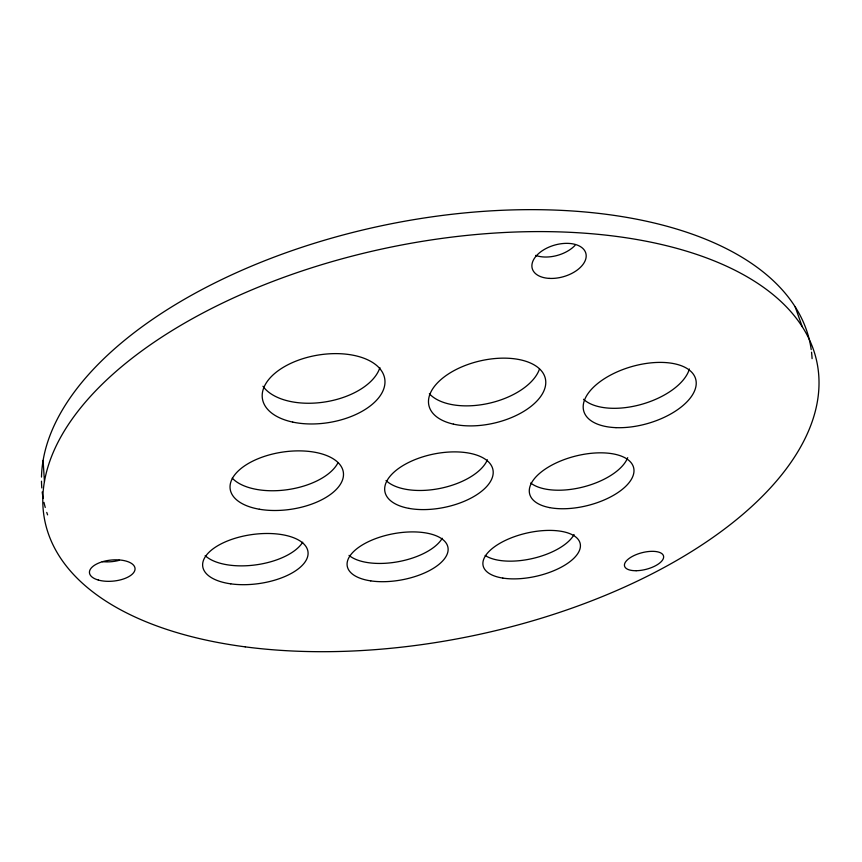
<?xml version="1.0" encoding="UTF-8"?>
<svg xmlns="http://www.w3.org/2000/svg" width="862" height="862" viewBox="0 0 862 862"><rect width="100%" height="100%" fill="white"/><g stroke="black" fill="none" stroke-linecap="round" stroke-linejoin="round"><path stroke-width="1.29" d="M795.163 306.797L802.22 326.698M43.1 460.427L44.447 481.502M487.407 459.791A54.748 27.584 -11.6 0 1 440.385 488.345A54.748 27.584 -11.6 0 1 386.036 480.511M302.713 542.198A52.776 25.117 -8 0 1 256.014 564.847A52.776 25.117 -8 0 1 205.167 555.613M811.541 352.202A391.251 201.299 -11.6 0 1 812.09 358.646M47.593 514.862A391.251 201.299 -11.6 0 1 46.753 512.416M45.244 507.449A391.251 201.299 -11.6 0 1 43.973 502.384M43.186 498.516A391.251 201.299 -11.6 0 1 42.195 491.954M41.807 487.946A391.251 201.299 -11.6 0 1 41.484 481.19M41.495 477.085A391.251 201.299 -11.6 0 1 414.988 219.454A391.251 201.299 -11.6 0 1 811.207 349.627M442.228 538.276A50.901 23.813 -10.6 0 1 398.179 561.712A50.901 23.813 -10.6 0 1 349.035 555.376M574.049 534.559A49.468 22.455 -12.9 0 1 533.061 558.393A49.468 22.455 -12.9 0 1 485.177 555.462M627.698 457.657A53.25 25.828 -14.3 0 1 583.865 486.804A53.25 25.828 -14.3 0 1 530.701 483.011M689.395 368.979A57.786 29.954 -16.2 0 1 641.996 404.224A57.786 29.954 -16.2 0 1 583.542 399.278M539.515 368.914A59.306 32.293 -13.1 0 1 489.002 403.287A59.306 32.293 -13.1 0 1 429.362 393.751M379.894 367.589A61.471 34.599 -9.2 0 1 325.243 401.918A61.471 34.599 -9.2 0 1 262.953 386.241M337.958 462.786A56.773 29.297 -8.4 0 1 287.714 489.638A56.773 29.297 -8.4 0 1 232.234 478.119M575.019 245.411A27.627 16.583 -16.2 0 1 535.636 255.4M119.398 560.278A22.735 10.743 -5.3 0 1 102.244 561.615M615.996 427.649A58.217 29.556 -16.1 0 0 696 380.498A58.217 29.556 -16.1 0 0 607.096 377.028A58.217 29.556 -16.1 0 0 615.996 427.649M230.747 583.843A53.132 24.75 -8 0 0 308.046 552.316A53.132 24.75 -8 0 0 227.299 541.045A53.132 24.75 -8 0 0 230.747 583.843M408.976 508.386A55.125 27.207 -11.6 0 0 493.107 474.089A55.125 27.207 -11.6 0 0 414.687 459.748A55.125 27.207 -11.6 0 0 408.976 508.386M370.746 580.88A51.235 23.457 -10.6 0 0 448.1 550.236A51.235 23.457 -10.6 0 0 373.936 539.267A51.235 23.457 -10.6 0 0 370.746 580.88M549.536 507.589A53.616 25.451 -14.2 0 0 633.505 474.315A53.616 25.451 -14.2 0 0 561.905 460.459A53.616 25.451 -14.2 0 0 549.536 507.589M453.39 424.126A59.758 31.883 -13.1 0 0 545.538 385.357A59.758 31.883 -13.1 0 0 462.42 366.609A59.758 31.883 -13.1 0 0 453.39 424.126M636.124 570.719A20.128 8.555 -14.5 0 0 663.524 555.979A20.128 8.555 -14.5 0 0 632.439 556.367A20.128 8.555 -14.5 0 0 636.124 570.719M549.148 278.383A27.864 16.4 -16.1 0 0 585.891 253.471A27.864 16.4 -16.1 0 0 542.079 250.864A27.864 16.4 -16.1 0 0 549.148 278.383M259.365 509.237A57.183 28.899 -8.5 0 0 343.485 473.841A57.183 28.899 -8.5 0 0 257.479 458.972A57.183 28.899 -8.5 0 0 259.365 509.237M98.311 580.04A22.886 10.581 -5.5 0 0 134.849 570.288A22.886 10.581 -5.5 0 0 103.58 561.41A22.886 10.581 -5.5 0 0 98.311 580.04M502.848 578.09A49.78 22.11 -12.9 0 0 580.137 548.264A49.78 22.11 -12.9 0 0 511.942 537.586A49.78 22.11 -12.9 0 0 502.848 578.09M245.196 646.856A394.117 198.594 -11.6 0 0 818.9 377.858A394.117 198.594 -11.6 0 0 228.592 300.202A394.117 198.594 -11.6 0 0 245.196 646.856M292.746 422.1A61.956 34.168 -9.3 0 0 384.98 381.931A61.956 34.168 -9.3 0 0 293.048 362.331A61.956 34.168 -9.3 0 0 292.746 422.1"/></g></svg>
